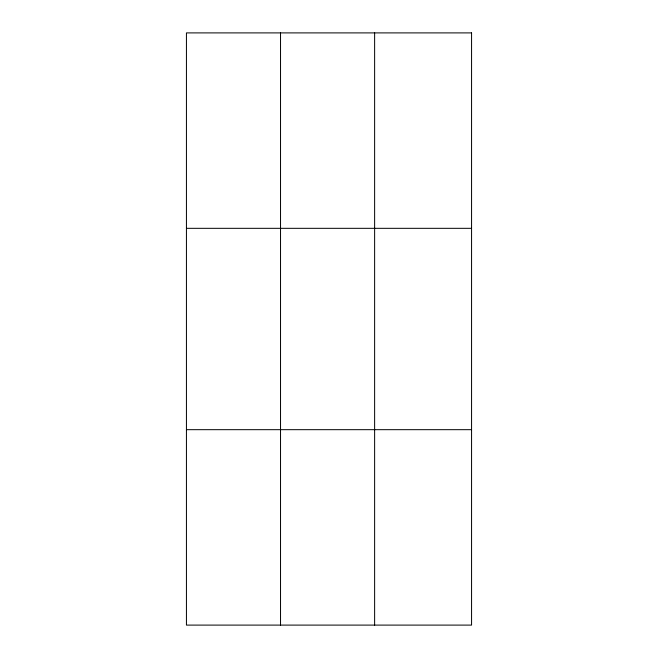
<?xml version="1.0" encoding="UTF-8"?>
<svg xmlns="http://www.w3.org/2000/svg" width="658" height="658" viewBox="0 0 658 658"><rect width="100%" height="100%" fill="white"/><g stroke="black" fill="none" stroke-linecap="round" stroke-linejoin="round"><path stroke-width="0.99" d="M280.53 32.9L280.53 625.1M374.624 32.9L374.624 625.1M186.436 228.326L471.564 228.326M186.436 429.674L471.564 429.674M471.564 32.9L471.564 625.1L186.436 625.1L186.436 32.9L471.564 32.9"/></g></svg>
